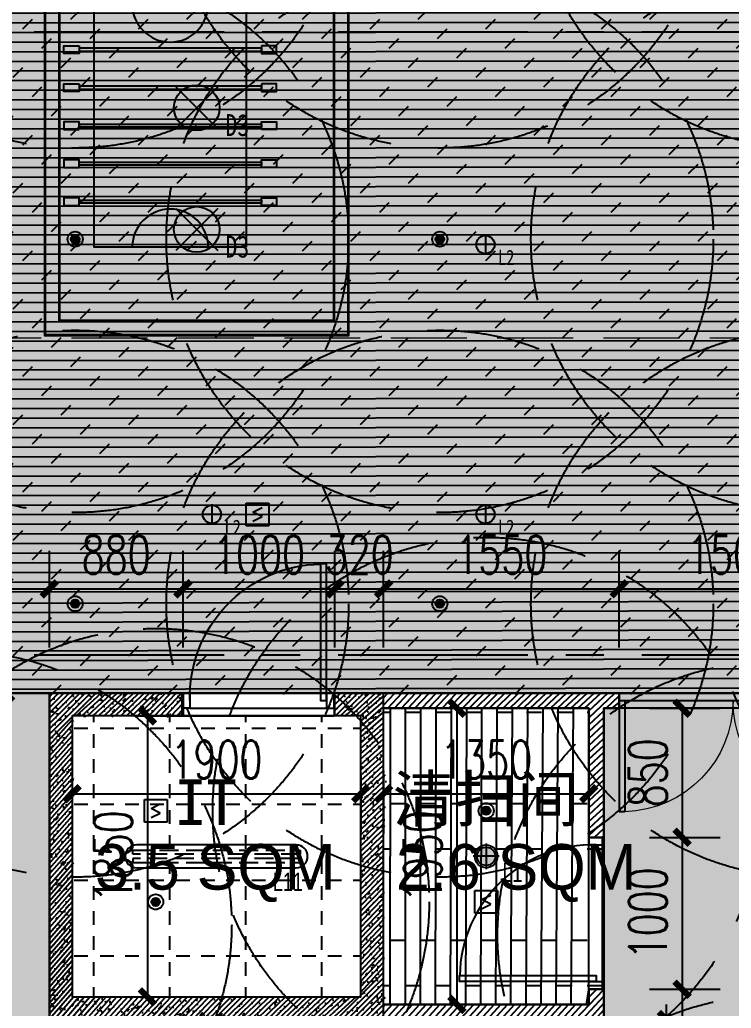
# Model space of a CAD drawing. Header units: millimetres. Extents: x -86392818 to -86307589, y 1129347621 to 1129375919.
# Drawn here: x -86324934 to -86320251, y 1129358546 to 1129365053 of the extents above; entities that cross this region are included whole.
import ezdxf
from ezdxf.enums import TextEntityAlignment as Align

# ---------------------------------------------------------------- set-up
doc = ezdxf.new("R2010")
doc.units = ezdxf.units.MM
doc.header["$LTSCALE"] = 1000
for name, pattern in [('__DASH', [0.35, 0.25, -0.1]), ('CENTER', [2, 1.25, -0.25, 0.25, -0.25]), ('DASH', [0.35, 0.25, -0.1])]:
    doc.linetypes.add(name, pattern=pattern)
doc.layers.get('Defpoints').update_dxf_attribs({"color": 250})
for name, color, linetype in [('AD-DOOR', 4, 'Continuous'), ('A—墙体-填充', 8, 'Continuous'), ('A—轴线', 1, 'CENTER'), ('C—平顶—喷淋', 5, 'Continuous'), ('C—平顶—灯具', 1, 'Continuous'), ('C—平顶—烟感 温感', 3, 'Continuous'), ('C—平顶—轮廓线', 4, 'Continuous'), ('F—地坪—hatch', 8, 'Continuous'), ('F—地坪—分格', 5, 'Continuous'), ('p—平面—文字', 40, 'Continuous'), ('P—平面—移动家具1', 165, 'Continuous'), ('P—隔墙—石膏板墙（到顶）', 2, 'Continuous'), ('TEXT\u3000文字', 4, 'Continuous'), ('WALL-DIM', 3, 'Continuous'), ('家具尺寸', 165, 'Continuous')]:
    doc.layers.add(name, color=color, linetype=linetype)
doc.layers.add('P-15 平面窗帘', color=8, linetype='Continuous', lineweight=0)
doc.styles.add('_TCH_DIM_T3', font='SIMPLEX', dxfattribs={"width": 0.7058823529411765, "bigfont": 'GBCBIG'})
doc.styles.add('HZTXT', font='t.shx', dxfattribs={"bigfont": 'hztxt.shx'})
doc.styles.add('MtXpl_', font='simhei.ttf')
doc.styles.add('MtXpl_Arial_Unicode_', font='')
doc.styles.add('黑体', font='simhei.ttf')
doc.styles.get('MtXpl_Arial_Unicode_').set_extended_font_data('Arial Unicode MS')
doc.dimstyles.new('WALL-DIM', dxfattribs={"dimtxt": 250, "dimasz": 100, "dimexe": 250, "dimexo": 300, "dimgap": 100, "dimtad": 1, "dimdec": 0, "dimzin": 0, "dimdsep": 46, "dimtxsty": '_TCH_DIM_T3', "dimblk": 'ARCHTICK', "dimcen": 0.09, "dimclrd": 1, "dimclre": 1, "dimclrt": 7, "dimazin": 2, "dimtfac": 1, "dimtdec": 0, "dimtix": 1, "dimtmove": 2, "dimatfit": 3, "dimfxl": 500, "dimfxlon": 1, "dimtolj": 1, "dimtzin": 0, "dimarcsym": 0})
pattern_1 = [(45, (0, 0), (-22.45064030267288, 22.45064030267288), [])]
pattern_2 = [(37.50000000000001, (0, 0), (-8.000156479920228, 244.7066186646712), [0, -193.04, 0, -215.9, 0, -206.375]), (7.499999999999999, (0, 0), (224.7616415690013, 358.4125502841771), [0, -104.14, 0, -173.99, 0, -66.67500000000001]), (327.5, (-156.21, 0), (395.496185120729, 0.718592339272881), [0, -63.5, 0, -228.6, 0, -298.45]), (317.5, (-156.21, 0), (381.7782262361486, 111.4646616286082), [0, -31.75, 0, -149.86, 0, -171.45])]

# ---------------------------------------------------------------- blocks, each defined once
blk = doc.blocks.new('$DorLib2D$00000002')
for p, q in [((-0.5, -5.684341886080802e-17), (-0.5000000000000007, 0.4875)), ((-0.4750000000000007, 0.4875), (-0.5000000000000007, 0.4875)), ((-0.475, -2.842170943040401e-17), (-0.4750000000000007, 0.4875)), ((0.475, -2.842170943040401e-17), (0.4750000000000007, 0.4875)), ((0.4750000000000007, 0.4875), (0.5000000000000007, 0.4875)), ((0.5, -5.684341886080802e-17), (0.5000000000000007, 0.4875)), ((-0.5, -5.684341886080802e-17), (-0.475, -2.842170943040401e-17)), ((0.5, -5.684341886080802e-17), (0.475, -2.842170943040401e-17))]:
    blk.add_line(p, q)
at = {"color": 8}
blk.add_line((-0.475, -2.842170943040401e-17), (0.475, -2.842170943040401e-17), dxfattribs=at)
at = {"lineweight": 13}
for centre, start, end in [((-0.4875, -4.263256414560601e-17), 0, 88.53071641864632), ((0.4875, -4.263256414560601e-17), 91.4692835813537, 180)]:
    blk.add_arc(centre, 0.4875, start, end, dxfattribs=at)
blk = doc.blocks.new('zmzq')
at = {"color": 8, "elevation": -4.451323491441832e-06}
for points in [[(-184869.6500016888, -902860.2532553407), (-184819.6500016888, -902860.2532553407), (-184819.6500016888, -902760.2532553407), (-184869.6500016888, -902760.2532553407), (-184869.6500016888, -902860.2532553407)], [(-184619.6500016888, -902860.2532553407), (-184569.6500016888, -902860.2532553407), (-184569.6500016888, -902760.2532553407), (-184619.6500016888, -902760.2532553407), (-184619.6500016888, -902860.2532553407)], [(-184369.6500016888, -902860.2532553407), (-184319.6500016888, -902860.2532553407), (-184319.6500016888, -902760.2532553407), (-184369.6500016888, -902760.2532553407), (-184369.6500016888, -902860.2532553407)], [(-184069.6500016888, -902860.2532553407), (-184119.6500016888, -902860.2532553407), (-184119.6500016888, -902760.2532553407), (-184069.6500016888, -902760.2532553407), (-184069.6500016888, -902860.2532553407)], [(-183819.6500016888, -902860.2532553407), (-183869.6500016888, -902860.2532553407), (-183869.6500016888, -902760.2532553407), (-183819.6500016888, -902760.2532553407), (-183819.6500016888, -902860.2532553407)], [(-184854.6500016888, -902860.2532553407), (-184834.6500016888, -902860.2532553407), (-184834.6500016888, -904060.2532553407), (-184854.6500016888, -904060.2532553407), (-184854.6500016888, -902860.2532553407)], [(-184604.6500016888, -902860.2532553407), (-184584.6500016888, -902860.2532553407), (-184584.6500016888, -904060.2532553407), (-184604.6500016888, -904060.2532553407), (-184604.6500016888, -902860.2532553407)], [(-184354.6500016888, -902860.2532553407), (-184334.6500016888, -902860.2532553407), (-184334.6500016888, -904060.2532553407), (-184354.6500016888, -904060.2532553407), (-184354.6500016888, -902860.2532553407)], [(-184084.6500016888, -902860.2532553407), (-184104.6500016888, -902860.2532553407), (-184104.6500016888, -904060.2532553407), (-184084.6500016888, -904060.2532553407), (-184084.6500016888, -902860.2532553407)], [(-183834.6500016888, -902860.2532553407), (-183854.6500016888, -902860.2532553407), (-183854.6500016888, -904060.2532553407), (-183834.6500016888, -904060.2532553407), (-183834.6500016888, -902860.2532553407)], [(-184869.6500016888, -904060.2532553407), (-184819.6500016888, -904060.2532553407), (-184819.6500016888, -904160.2532553407), (-184869.6500016888, -904160.2532553407), (-184869.6500016888, -904060.2532553407)], [(-184619.6500016888, -904060.2532553407), (-184569.6500016888, -904060.2532553407), (-184569.6500016888, -904160.2532553407), (-184619.6500016888, -904160.2532553407), (-184619.6500016888, -904060.2532553407)], [(-184369.6500016888, -904060.2532553407), (-184319.6500016888, -904060.2532553407), (-184319.6500016888, -904160.2532553407), (-184369.6500016888, -904160.2532553407), (-184369.6500016888, -904060.2532553407)], [(-184069.6500016888, -904060.2532553407), (-184119.6500016888, -904060.2532553407), (-184119.6500016888, -904160.2532553407), (-184069.6500016888, -904160.2532553407), (-184069.6500016888, -904060.2532553407)], [(-183819.6500016888, -904060.2532553407), (-183869.6500016888, -904060.2532553407), (-183869.6500016888, -904160.2532553407), (-183819.6500016888, -904160.2532553407), (-183819.6500016888, -904060.2532553407)]]:
    blk.add_lwpolyline(points, dxfattribs=at)
at = {"elevation": -4.451323491441832e-06}
blk.add_lwpolyline([(-185144.6500016888, -903960.2532553407), (-185144.6500016888, -902960.2532553407), (-183544.6500016888, -902960.2532553407), (-183544.6500016888, -903960.2532553407)], close=True, dxfattribs=at)
at = {"color": 8}
for centre, start, end in [((-185144.6500016888, -903460.2532553407, -4.451323491441832e-06), 270, 90), ((-183544.6500016888, -903460.2532553407, -4.451323491441832e-06), 90, 270)]:
    blk.add_arc(centre, 250, start, end, dxfattribs=at)
blk = doc.blocks.new('SDSZDFSFDHFJGK')
at = {"color": 8}
blk.add_line((859, -49.99999999998545), (-41, -49.99999999998545), dxfattribs=at)
for points in [[(-41, 0), (-41, 900), (0, 900), (0, 0)], [(-41, 50.00000000001455), (-41, -49.99999999998545), (-91, -49.99999999998545), (-91, 50.00000000001455)], [(859, 50.00000000001455), (859, -49.99999999998545), (909, -49.99999999998545), (909, 50.00000000001455)]]:
    blk.add_lwpolyline(points, close=True)
blk.add_arc((-17.25437660326861, 22.72038917466125), 876.5488854589667, 358.5147112231557, 88.87209163520977, dxfattribs=at)
blk = doc.blocks.new('A$C5AE9663F')
at = {"layer": 'A—轴线', "color": 24, "linetype": 'CENTER'}
for p, q in [((29900, 14500), (-4400, 14500)), ((29900, 10400), (-4400, 10400))]:
    blk.add_line(p, q, dxfattribs=at)
blk = doc.blocks.new('pen lin')
at = {"layer": 'C—平顶—喷淋'}
blk.add_hatch(color=8, dxfattribs=at).paths.add_polyline_path([(-27.5, 0, 1), (27.5, 0, 1)])
for radius in [49.99999999999999, 27.49999999999999]:
    blk.add_circle((0, 0), radius, dxfattribs=at)
at = {"layer": 'Defpoints', "color": 251, "linetype": 'DASH', "ltscale": 3}
blk.add_circle((0, 0), 1800, dxfattribs=at)
blk = doc.blocks.new('dffsdsardegew')
at = {"layer": 'C—平顶—灯具'}
h = blk.add_hatch(color=7, dxfattribs=at)
h.set_gradient(color1=(255, 255, 255), color2=(128, 128, 128), name='SPHERICAL')
edge = h.paths.add_edge_path()
edge.add_arc((0, 0), 59.99999982783518, 0, 360)
for p, q in [((0, 84.94745397567749), (0, -84.94745397567749)), ((84.94745390117168, 0), (-84.94745390117168, 0))]:
    blk.add_line(p, q, dxfattribs=at)
for radius in [74.99999978479399, 59.99999982783518]:
    blk.add_circle((0, 0), radius, dxfattribs=at)
at = {"layer": 'C—平顶—灯具', "style": '黑体', "width": 0.8}
blk.add_text('L1', height=124.9999996419401, dxfattribs=at).set_placement((171.2003185302019, -105.796276807785, 94.12059754060085), align=Align.MIDDLE_CENTER)
blk = doc.blocks.new('dgdhffrhe')
at = {"layer": 'C—平顶—轮廓线'}
h = blk.add_hatch(color=256, dxfattribs=at)
h.dxf.hatch_style = 1
h.set_gradient(color1=(91, 91, 91), one_color=1, tint=1, name='INVSPHERICAL')
h.paths.add_polyline_path([(995, 1495), (-995, 1495), (-995, -1495), (995, -1495)])
h.paths.add_polyline_path([(-905, 1405), (905, 1405), (905, -1405), (-905, -1405)], flags=16)
h.paths.add_polyline_path([(-900, 1400), (900, 1400), (900, -1400), (-900, -1400)], flags=0)
for points in [[(-1000, 1500), (1000, 1500), (1000, -1500), (-1000, -1500)], [(-995, 1495), (995, 1495), (995, -1495), (-995, -1495)], [(-905, 1405), (905, 1405), (905, -1405), (-905, -1405)], [(-900, 1400), (900, 1400), (900, -1400), (-900, -1400)]]:
    blk.add_lwpolyline(points, close=True, dxfattribs=at)
blk = doc.blocks.new('gfdfgerge')
at = {"layer": 'C—平顶—灯具'}
for p, q in [((-138.2002101391554, 138.2002103328705), (138.2002101242542, -138.2002100944519)), ((138.2002101242542, 138.2002103328705), (-138.2002101391554, -138.2002100944519))]:
    blk.add_line(p, q, dxfattribs=at)
blk.add_circle((0, 0), 150, dxfattribs=at)
at = {"layer": 'C—平顶—灯具', "style": '黑体', "width": 0.8}
blk.add_text('D3', height=144.3749999999999, dxfattribs=at).set_placement((267.2341359704733, -113.2803404331207, 117.65074696896), align=Align.MIDDLE_CENTER)
blk = doc.blocks.new('fsdfssdgrewe')
at = {"layer": 'C—平顶—灯具'}
for p, q in [((0, 67.95796331076417), (0, -67.95796331088059)), ((67.95796331088059, 0), (-67.95796331088059, 0))]:
    blk.add_line(p, q, dxfattribs=at)
blk.add_circle((-2.328306436538696e-10, 0), 59.99999999970392, dxfattribs=at)
at = {"layer": 'C—平顶—灯具', "style": '黑体', "width": 0.8}
blk.add_text('L2', height=100, dxfattribs=at).set_placement((136.9602552209981, -84.63702168583404, 75.29647824816585), align=Align.MIDDLE_CENTER)
blk = doc.blocks.new('_ArchTick')
at = {"color": 44, "const_width": 0.4}
blk.add_lwpolyline([(-0.5, -0.5), (0.5, 0.5)], dxfattribs=at)
blk = doc.blocks.new('*D160')
at = {"layer": 'Defpoints', "color": 0, "transparency": 16777216}
for p in [(-86324739.20660238, 1129361306.749559), (-86325939.20660238, 1129360620.965556), (-86324739.20660238, 1129360620.965556)]:
    blk.add_point(p, dxfattribs=at)
at = {"layer": 'WALL-DIM', "color": 1, "lineweight": -2, "transparency": 16777216}
for p, q in [((-86325939.20660238, 1129360920.965556), (-86325939.20660238, 1129361556.749559)), ((-86324739.20660238, 1129360920.965556), (-86324739.20660238, 1129361556.749559)), ((-86325939.20660238, 1129361306.749559), (-86324739.20660238, 1129361306.749559))]:
    blk.add_line(p, q, dxfattribs=at)
at = {"layer": 'WALL-DIM', "color": 1, "lineweight": -2, "transparency": 16777216, "xscale": 100, "yscale": 100, "zscale": 100, "rotation": 180}
blk.add_blockref('_ArchTick', (-86325939.20660238, 1129361306.749559), dxfattribs=at)
at = {"layer": 'WALL-DIM', "color": 1, "lineweight": -2, "transparency": 16777216, "xscale": 100, "yscale": 100, "zscale": 100}
blk.add_blockref('_ArchTick', (-86324739.20660238, 1129361306.749559), dxfattribs=at)
at = {"layer": 'WALL-DIM', "color": 7, "transparency": 16777216, "insert": (-86325339.20660238, 1129361531.749559), "char_height": 250, "attachment_point": 5, "style": '_TCH_DIM_T3'}
blk.add_mtext('\\A1;1200', dxfattribs=at)
blk = doc.blocks.new('*D161')
at = {"layer": 'Defpoints', "color": 0, "transparency": 16777216}
for p in [(-86323859.2066024, 1129361306.749559), (-86324739.20660238, 1129360620.965556), (-86323859.2066024, 1129360620.965556)]:
    blk.add_point(p, dxfattribs=at)
at = {"layer": 'WALL-DIM', "color": 1, "lineweight": -2, "transparency": 16777216}
for p, q in [((-86324739.20660238, 1129360920.965556), (-86324739.20660238, 1129361556.749559)), ((-86323859.2066024, 1129360920.965556), (-86323859.2066024, 1129361556.749559)), ((-86324739.20660238, 1129361306.749559), (-86323859.2066024, 1129361306.749559))]:
    blk.add_line(p, q, dxfattribs=at)
at = {"layer": 'WALL-DIM', "color": 1, "lineweight": -2, "transparency": 16777216, "xscale": 100, "yscale": 100, "zscale": 100, "rotation": 180}
blk.add_blockref('_ArchTick', (-86324739.20660238, 1129361306.749559), dxfattribs=at)
at = {"layer": 'WALL-DIM', "color": 1, "lineweight": -2, "transparency": 16777216, "xscale": 100, "yscale": 100, "zscale": 100}
blk.add_blockref('_ArchTick', (-86323859.2066024, 1129361306.749559), dxfattribs=at)
at = {"layer": 'WALL-DIM', "color": 7, "transparency": 16777216, "insert": (-86324299.2066024, 1129361531.749559), "char_height": 250, "attachment_point": 5, "style": '_TCH_DIM_T3'}
blk.add_mtext('\\A1;880', dxfattribs=at)
blk = doc.blocks.new('*D162')
at = {"layer": 'Defpoints', "color": 0, "transparency": 16777216}
for p in [(-86322859.2066024, 1129361306.749559), (-86323859.2066024, 1129360620.965556), (-86322859.2066024, 1129360620.965556)]:
    blk.add_point(p, dxfattribs=at)
at = {"layer": 'WALL-DIM', "color": 1, "lineweight": -2, "transparency": 16777216}
for p, q in [((-86323859.2066024, 1129360920.965556), (-86323859.2066024, 1129361556.749559)), ((-86322859.2066024, 1129360920.965556), (-86322859.2066024, 1129361556.749559)), ((-86323859.2066024, 1129361306.749559), (-86322859.2066024, 1129361306.749559))]:
    blk.add_line(p, q, dxfattribs=at)
at = {"layer": 'WALL-DIM', "color": 1, "lineweight": -2, "transparency": 16777216, "xscale": 100, "yscale": 100, "zscale": 100, "rotation": 180}
blk.add_blockref('_ArchTick', (-86323859.2066024, 1129361306.749559), dxfattribs=at)
at = {"layer": 'WALL-DIM', "color": 1, "lineweight": -2, "transparency": 16777216, "xscale": 100, "yscale": 100, "zscale": 100}
blk.add_blockref('_ArchTick', (-86322859.2066024, 1129361306.749559), dxfattribs=at)
at = {"layer": 'WALL-DIM', "color": 7, "transparency": 16777216, "insert": (-86323359.2066024, 1129361531.749559), "char_height": 250, "attachment_point": 5, "style": '_TCH_DIM_T3'}
blk.add_mtext('\\A1;1000', dxfattribs=at)
blk = doc.blocks.new('*D163')
at = {"layer": 'Defpoints', "color": 0, "transparency": 16777216}
for p in [(-86322539.2066024, 1129361306.749559), (-86322859.2066024, 1129360620.965556), (-86322539.2066024, 1129360620.965556)]:
    blk.add_point(p, dxfattribs=at)
at = {"layer": 'WALL-DIM', "color": 1, "lineweight": -2, "transparency": 16777216}
for p, q in [((-86322859.2066024, 1129360920.965556), (-86322859.2066024, 1129361556.749559)), ((-86322539.2066024, 1129360920.965556), (-86322539.2066024, 1129361556.749559)), ((-86322859.2066024, 1129361306.749559), (-86322959.2066024, 1129361306.749559)), ((-86322859.2066024, 1129361306.749559), (-86322539.2066024, 1129361306.749559)), ((-86322539.2066024, 1129361306.749559), (-86322439.2066024, 1129361306.749559))]:
    blk.add_line(p, q, dxfattribs=at)
at = {"layer": 'WALL-DIM', "color": 1, "lineweight": -2, "transparency": 16777216, "xscale": 100, "yscale": 100, "zscale": 100}
blk.add_blockref('_ArchTick', (-86322859.2066024, 1129361306.749559), dxfattribs=at)
at = {"layer": 'WALL-DIM', "color": 1, "lineweight": -2, "transparency": 16777216, "xscale": 100, "yscale": 100, "zscale": 100, "rotation": 180}
blk.add_blockref('_ArchTick', (-86322539.2066024, 1129361306.749559), dxfattribs=at)
at = {"layer": 'WALL-DIM', "color": 7, "transparency": 16777216, "insert": (-86322699.2066024, 1129361531.749559), "char_height": 250, "attachment_point": 5, "style": '_TCH_DIM_T3'}
blk.add_mtext('\\A1;320', dxfattribs=at)
blk = doc.blocks.new('*D164')
at = {"layer": 'Defpoints', "color": 0, "transparency": 16777216}
for p in [(-86320989.20660238, 1129361306.749559), (-86322539.2066024, 1129360620.965556), (-86320989.20660238, 1129360620.965556)]:
    blk.add_point(p, dxfattribs=at)
at = {"layer": 'WALL-DIM', "color": 1, "lineweight": -2, "transparency": 16777216}
for p, q in [((-86322539.2066024, 1129360920.965556), (-86322539.2066024, 1129361556.749559)), ((-86320989.20660238, 1129360920.965556), (-86320989.20660238, 1129361556.749559)), ((-86322539.2066024, 1129361306.749559), (-86320989.20660238, 1129361306.749559))]:
    blk.add_line(p, q, dxfattribs=at)
at = {"layer": 'WALL-DIM', "color": 1, "lineweight": -2, "transparency": 16777216, "xscale": 100, "yscale": 100, "zscale": 100, "rotation": 180}
blk.add_blockref('_ArchTick', (-86322539.2066024, 1129361306.749559), dxfattribs=at)
at = {"layer": 'WALL-DIM', "color": 1, "lineweight": -2, "transparency": 16777216, "xscale": 100, "yscale": 100, "zscale": 100}
blk.add_blockref('_ArchTick', (-86320989.20660238, 1129361306.749559), dxfattribs=at)
at = {"layer": 'WALL-DIM', "color": 7, "transparency": 16777216, "insert": (-86321764.2066024, 1129361531.749559), "char_height": 250, "attachment_point": 5, "style": '_TCH_DIM_T3'}
blk.add_mtext('\\A1;1550', dxfattribs=at)
blk = doc.blocks.new('*D165')
at = {"layer": 'Defpoints', "color": 0, "transparency": 16777216}
for p in [(-86319489.20660238, 1129361306.749559), (-86320989.20660238, 1129360620.965556), (-86319489.20660238, 1129360620.965556)]:
    blk.add_point(p, dxfattribs=at)
at = {"layer": 'WALL-DIM', "color": 1, "lineweight": -2, "transparency": 16777216}
for p, q in [((-86320989.20660238, 1129360920.965556), (-86320989.20660238, 1129361556.749559)), ((-86319489.20660238, 1129360920.965556), (-86319489.20660238, 1129361556.749559)), ((-86320989.20660238, 1129361306.749559), (-86319489.20660238, 1129361306.749559))]:
    blk.add_line(p, q, dxfattribs=at)
at = {"layer": 'WALL-DIM', "color": 1, "lineweight": -2, "transparency": 16777216, "xscale": 100, "yscale": 100, "zscale": 100, "rotation": 180}
blk.add_blockref('_ArchTick', (-86320989.20660238, 1129361306.749559), dxfattribs=at)
at = {"layer": 'WALL-DIM', "color": 1, "lineweight": -2, "transparency": 16777216, "xscale": 100, "yscale": 100, "zscale": 100}
blk.add_blockref('_ArchTick', (-86319489.20660238, 1129361306.749559), dxfattribs=at)
at = {"layer": 'WALL-DIM', "color": 7, "transparency": 16777216, "insert": (-86320239.20660238, 1129361531.749559), "char_height": 250, "attachment_point": 5, "style": '_TCH_DIM_T3'}
blk.add_mtext('\\A1;1500', dxfattribs=at)
blk = doc.blocks.new('*D208')
at = {"layer": 'Defpoints', "color": 0, "transparency": 16777216}
for p in [(-86321089.20660241, 1129360520.965557), (-86321089.20660241, 1129359670.965557), (-86320574.95931229, 1129359670.965557)]:
    blk.add_point(p, dxfattribs=at)
at = {"layer": 'WALL-DIM', "color": 1, "lineweight": -2, "transparency": 16777216}
for p, q in [((-86320789.20660241, 1129360520.965557), (-86320324.95931229, 1129360520.965557)), ((-86320574.95931229, 1129360520.965557), (-86320574.95931229, 1129359670.965557)), ((-86320789.20660241, 1129359670.965557), (-86320324.95931229, 1129359670.965557))]:
    blk.add_line(p, q, dxfattribs=at)
at = {"layer": 'WALL-DIM', "color": 1, "lineweight": -2, "transparency": 16777216, "xscale": 100, "yscale": 100, "zscale": 100}
for p, rotation in [((-86320574.95931229, 1129360520.965557), 90), ((-86320574.95931229, 1129359670.965557), 270)]:
    blk.add_blockref('_ArchTick', p, dxfattribs=dict(at, rotation=rotation))
at = {"layer": 'WALL-DIM', "color": 7, "transparency": 16777216, "insert": (-86320799.95931195, 1129360095.965557), "char_height": 250, "attachment_point": 5, "rotation": 90, "style": '_TCH_DIM_T3'}
blk.add_mtext('\\A1;850', dxfattribs=at)
blk = doc.blocks.new('*D209')
at = {"layer": 'Defpoints', "color": 0, "transparency": 16777216}
for p in [(-86321089.20660241, 1129359670.965557), (-86321089.20660244, 1129358670.965557), (-86320574.95931232, 1129358670.965557)]:
    blk.add_point(p, dxfattribs=at)
at = {"layer": 'WALL-DIM', "color": 1, "lineweight": -2, "transparency": 16777216}
for p, q in [((-86320789.20660241, 1129359670.965557), (-86320324.95931232, 1129359670.965557)), ((-86320574.95931232, 1129359670.965557), (-86320574.95931232, 1129358670.965557)), ((-86320789.20660244, 1129358670.965557), (-86320324.95931232, 1129358670.965557))]:
    blk.add_line(p, q, dxfattribs=at)
at = {"layer": 'WALL-DIM', "color": 1, "lineweight": -2, "transparency": 16777216, "xscale": 100, "yscale": 100, "zscale": 100}
for p, rotation in [((-86320574.95931232, 1129359670.965557), 90), ((-86320574.95931232, 1129358670.965557), 270)]:
    blk.add_blockref('_ArchTick', p, dxfattribs=dict(at, rotation=rotation))
at = {"layer": 'WALL-DIM', "color": 7, "transparency": 16777216, "insert": (-86320799.95931198, 1129359170.965557), "char_height": 250, "attachment_point": 5, "rotation": 90, "style": '_TCH_DIM_T3'}
blk.add_mtext('\\A1;1000', dxfattribs=at)
blk = doc.blocks.new('*D210')
at = {"layer": 'Defpoints', "color": 0, "transparency": 16777216}
for p in [(-86321089.20660244, 1129358670.965557), (-86321089.20660244, 1129356771.401159), (-86320574.95931238, 1129356771.401159)]:
    blk.add_point(p, dxfattribs=at)
at = {"layer": 'WALL-DIM', "color": 1, "lineweight": -2, "transparency": 16777216}
for p, q in [((-86320789.20660244, 1129358670.965557), (-86320324.95931238, 1129358670.965557)), ((-86320574.95931238, 1129358670.965557), (-86320574.95931238, 1129356771.401159)), ((-86320789.20660244, 1129356771.401159), (-86320324.95931238, 1129356771.401159))]:
    blk.add_line(p, q, dxfattribs=at)
at = {"layer": 'WALL-DIM', "color": 1, "lineweight": -2, "transparency": 16777216, "xscale": 100, "yscale": 100, "zscale": 100}
for p, rotation in [((-86320574.95931238, 1129358670.965557), 90), ((-86320574.95931238, 1129356771.401159), 270)]:
    blk.add_blockref('_ArchTick', p, dxfattribs=dict(at, rotation=rotation))
at = {"layer": 'WALL-DIM', "color": 7, "transparency": 16777216, "insert": (-86320799.95931204, 1129357721.183358), "char_height": 250, "attachment_point": 5, "rotation": 90, "style": '_TCH_DIM_T3'}
blk.add_mtext('\\A1;1900', dxfattribs=at)
blk = doc.blocks.new('*D219')
at = {"layer": 'Defpoints', "color": 0, "transparency": 16777216}
for p in [(-86322539.2066024, 1129360368.321039), (-86321189.2066024, 1129360368.321039), (-86321189.2066024, 1129359957.967787)]:
    blk.add_point(p, dxfattribs=at)
at = {"layer": 'WALL-DIM', "color": 1, "lineweight": -2, "transparency": 16777216}
for p, q in [((-86322539.2066024, 1129360068.321039), (-86322539.2066024, 1129359707.967787)), ((-86321189.2066024, 1129360068.321039), (-86321189.2066024, 1129359707.967787)), ((-86322539.2066024, 1129359957.967787), (-86321189.2066024, 1129359957.967787))]:
    blk.add_line(p, q, dxfattribs=at)
at = {"layer": 'WALL-DIM', "color": 1, "lineweight": -2, "transparency": 16777216, "xscale": 100, "yscale": 100, "zscale": 100, "rotation": 180}
blk.add_blockref('_ArchTick', (-86322539.2066024, 1129359957.967787), dxfattribs=at)
at = {"layer": 'WALL-DIM', "color": 1, "lineweight": -2, "transparency": 16777216, "xscale": 100, "yscale": 100, "zscale": 100}
blk.add_blockref('_ArchTick', (-86321189.2066024, 1129359957.967787), dxfattribs=at)
at = {"layer": 'WALL-DIM', "color": 7, "transparency": 16777216, "insert": (-86321864.2066024, 1129360182.967787), "char_height": 250, "attachment_point": 5, "style": '_TCH_DIM_T3'}
blk.add_mtext('\\A1;1350', dxfattribs=at)
blk = doc.blocks.new('*D220')
at = {"layer": 'Defpoints', "color": 0, "transparency": 16777216}
for p in [(-86321476.01503742, 1129360520.965557), (-86322056.60059217, 1129358570.965557), (-86321476.01503742, 1129358570.965557)]:
    blk.add_point(p, dxfattribs=at)
at = {"layer": 'WALL-DIM', "color": 1, "lineweight": -2, "transparency": 16777216}
for p, q in [((-86321776.01503742, 1129360520.965557), (-86322306.60059217, 1129360520.965557)), ((-86322056.60059217, 1129360520.965557), (-86322056.60059217, 1129358570.965557)), ((-86321776.01503742, 1129358570.965557), (-86322306.60059217, 1129358570.965557))]:
    blk.add_line(p, q, dxfattribs=at)
at = {"layer": 'WALL-DIM', "color": 1, "lineweight": -2, "transparency": 16777216, "xscale": 100, "yscale": 100, "zscale": 100}
for p, rotation in [((-86322056.60059217, 1129360520.965557), 90), ((-86322056.60059217, 1129358570.965557), 270)]:
    blk.add_blockref('_ArchTick', p, dxfattribs=dict(at, rotation=rotation))
at = {"layer": 'WALL-DIM', "color": 7, "transparency": 16777216, "insert": (-86322281.60059182, 1129359545.965557), "char_height": 250, "attachment_point": 5, "rotation": 90, "style": '_TCH_DIM_T3'}
blk.add_mtext('\\A1;1950', dxfattribs=at)
blk = doc.blocks.new('*D221')
at = {"layer": 'Defpoints', "color": 0, "transparency": 16777216}
for p in [(-86324589.20660238, 1129360376.425113), (-86322689.2066024, 1129360376.425113), (-86322689.2066024, 1129359957.967787)]:
    blk.add_point(p, dxfattribs=at)
at = {"layer": 'WALL-DIM', "color": 1, "lineweight": -2, "transparency": 16777216}
for p, q in [((-86324589.20660238, 1129360076.425113), (-86324589.20660238, 1129359707.967787)), ((-86322689.2066024, 1129360076.425113), (-86322689.2066024, 1129359707.967787)), ((-86324589.20660238, 1129359957.967787), (-86322689.2066024, 1129359957.967787))]:
    blk.add_line(p, q, dxfattribs=at)
at = {"layer": 'WALL-DIM', "color": 1, "lineweight": -2, "transparency": 16777216, "xscale": 100, "yscale": 100, "zscale": 100, "rotation": 180}
blk.add_blockref('_ArchTick', (-86324589.20660238, 1129359957.967787), dxfattribs=at)
at = {"layer": 'WALL-DIM', "color": 1, "lineweight": -2, "transparency": 16777216, "xscale": 100, "yscale": 100, "zscale": 100}
blk.add_blockref('_ArchTick', (-86322689.2066024, 1129359957.967787), dxfattribs=at)
at = {"layer": 'WALL-DIM', "color": 7, "transparency": 16777216, "insert": (-86323639.2066024, 1129360182.967787), "char_height": 250, "attachment_point": 5, "style": '_TCH_DIM_T3'}
blk.add_mtext('\\A1;1900', dxfattribs=at)
blk = doc.blocks.new('*D222')
at = {"layer": 'Defpoints', "color": 0, "transparency": 16777216}
for p in [(-86324462.95781456, 1129360470.965557), (-86324462.95781456, 1129358620.965557), (-86324093.57169785, 1129358620.965557)]:
    blk.add_point(p, dxfattribs=at)
at = {"layer": 'WALL-DIM', "color": 1, "lineweight": -2, "transparency": 16777216}
for p, q in [((-86324162.95781456, 1129360470.965557), (-86323843.57169785, 1129360470.965557)), ((-86324093.57169785, 1129360470.965557), (-86324093.57169785, 1129358620.965557)), ((-86324162.95781456, 1129358620.965557), (-86323843.57169785, 1129358620.965557))]:
    blk.add_line(p, q, dxfattribs=at)
at = {"layer": 'WALL-DIM', "color": 1, "lineweight": -2, "transparency": 16777216, "xscale": 100, "yscale": 100, "zscale": 100}
for p, rotation in [((-86324093.57169785, 1129360470.965557), 90), ((-86324093.57169785, 1129358620.965557), 270)]:
    blk.add_blockref('_ArchTick', p, dxfattribs=dict(at, rotation=rotation))
at = {"layer": 'WALL-DIM', "color": 7, "transparency": 16777216, "insert": (-86324318.5716975, 1129359545.965557), "char_height": 250, "attachment_point": 5, "rotation": 90, "style": '_TCH_DIM_T3'}
blk.add_mtext('\\A1;1850', dxfattribs=at)
blk = doc.blocks.new('*D291')
at = {"layer": 'Defpoints', "color": 0, "transparency": 16777216}
for p in [(-86324299.20660242, 1129360620.965557), (-86325026.65022856, 1129358470.965557), (-86324299.20660242, 1129358470.965557)]:
    blk.add_point(p, dxfattribs=at)
at = {"layer": 'WALL-DIM', "color": 1, "lineweight": -2, "transparency": 16777216}
for p, q in [((-86324599.20660242, 1129360620.965557), (-86325276.65022856, 1129360620.965557)), ((-86325026.65022856, 1129360620.965557), (-86325026.65022856, 1129358470.965557)), ((-86324599.20660242, 1129358470.965557), (-86325276.65022856, 1129358470.965557))]:
    blk.add_line(p, q, dxfattribs=at)
at = {"layer": 'WALL-DIM', "color": 1, "lineweight": -2, "transparency": 16777216, "xscale": 100, "yscale": 100, "zscale": 100}
for p, rotation in [((-86325026.65022856, 1129360620.965557), 90), ((-86325026.65022856, 1129358470.965557), 270)]:
    blk.add_blockref('_ArchTick', p, dxfattribs=dict(at, rotation=rotation))
at = {"layer": 'WALL-DIM', "color": 7, "transparency": 16777216, "insert": (-86325251.65022822, 1129359545.965557), "char_height": 250, "attachment_point": 5, "rotation": 90, "style": '_TCH_DIM_T3'}
blk.add_mtext('\\A1;2150', dxfattribs=at)
blk = doc.blocks.new('smoker')
for p, q in [((-144.0000000984874, -144.0000000975269), (-144.0000000984874, 144.0000000975269)), ((-144.0000000984874, 144.0000000975269), (144.0000000981381, 144.0000000975269)), ((144.0000000981381, 144.0000000975269), (144.0000000981381, -144.0000000975269)), ((-57.60000004037283, 28.80000001835288), (57.60000004037283, 86.40000006099581)), ((57.60000004037283, -28.80000001835288), (-57.60000004037283, 28.80000001835288)), ((-57.60000004037283, -86.40000006099581), (57.60000004037283, -28.80000001835288)), ((144.0000000981381, -144.0000000975269), (-144.0000000984874, -144.0000000975269))]:
    blk.add_line(p, q)
blk = doc.blocks.new('A$C6BEF22F9')
at = {"color": 8}
blk.add_lwpolyline([(-74.99999999951979, 525.0000000001746), (-74.99999999951979, -524.9999999998254, 0.414213562373095), (4.802132025361061e-10, -599.9999999998254), (4.802132025361061e-10, -599.9999999998254, 0.414213562373095), (75.00000000048021, -524.9999999998254), (75.00000000048021, 525.0000000001746, 0.414213562373095), (4.802132025361061e-10, 600.0000000001746), (4.802132025361061e-10, 600.0000000001746, 0.414213562373095)], format="xyb", close=True, dxfattribs=at)
at = {"color": 1, "linetype": 'DASH', "ltscale": 0.5}
for points in [[(-14.99999999951979, 550.0000000001746), (-14.99999999951979, -549.9999999998254), (-39.99999999951979, -549.9999999998254), (-39.99999999951979, 550.0000000001746)], [(15.00000000048021, 550.0000000001746), (15.00000000048021, -549.9999999998254), (40.00000000048021, -549.9999999998254), (40.00000000048021, 550.0000000001746)]]:
    blk.add_lwpolyline(points, close=True, dxfattribs=at)
at = {"color": 1, "style": 'MtXpl_Arial_Unicode_', "width": 0.7}
blk.add_text('L11', height=120, rotation=89.99649611295364, dxfattribs=at).set_placement((227.5998823402479, 372.2134642733727))
blk = doc.blocks.new('*D363')
at = {"layer": 'Defpoints', "color": 0, "transparency": 16777216}
for p in [(-86319491.19723922, 1129358470.965557), (-86320677.70192082, 1129357870.965557), (-86319491.19723922, 1129357870.965557)]:
    blk.add_point(p, dxfattribs=at)
at = {"layer": '家具尺寸', "color": 1, "lineweight": -2, "transparency": 16777216}
for p, q in [((-86320677.70192082, 1129358470.965557), (-86320677.70192082, 1129358570.965557)), ((-86320672.70192082, 1129358470.965557), (-86320927.70192082, 1129358470.965557)), ((-86320677.70192082, 1129358470.965557), (-86320677.70192082, 1129357870.965557)), ((-86320672.70192082, 1129357870.965557), (-86320927.70192082, 1129357870.965557)), ((-86320677.70192082, 1129357870.965557), (-86320677.70192082, 1129357770.965557))]:
    blk.add_line(p, q, dxfattribs=at)
at = {"layer": '家具尺寸', "color": 1, "lineweight": -2, "transparency": 16777216, "xscale": 100, "yscale": 100, "zscale": 100}
for p, rotation in [((-86320677.70192082, 1129358470.965557), 270), ((-86320677.70192082, 1129357870.965557), 90)]:
    blk.add_blockref('_ArchTick', p, dxfattribs=dict(at, rotation=rotation))
at = {"layer": '家具尺寸', "color": 7, "transparency": 16777216, "insert": (-86320902.70192048, 1129358170.965557), "char_height": 250, "attachment_point": 5, "rotation": 90, "style": '_TCH_DIM_T3', "bg_fill": 3, "box_fill_scale": 1.1, "bg_fill_color": 256, "bg_fill_true_color": 13158600, "bg_fill_transparency": 0}
blk.add_mtext('\\A1;600', dxfattribs=at)

msp = doc.modelspace()

# ---------------------------------------------------------------- hatches: boundary and pattern name
at = {"layer": 'A—墙体-填充'}
h = msp.add_hatch(dxfattribs=at)
h.set_pattern_fill('A-剖面线2', color=256)
h.set_pattern_definition([(45, (-8816.143319398165, -951.2377738952637), (-17.67766952966369, 17.67766952966369), []), (49.99999999999999, (-8816.143319398165, -951.2377738952637), (182.184668996004, -15.93908553890309), [19.05, -209.55]), (355, (-8816.143319398165, -951.2377738952637), (-35.24282597566699, 191.05664288218), [15.24, -167.64]), (100.451, (-8800.961319398164, -952.5660238952637), (146.9425016659592, 175.1166878202919), [16.19, -178.09]), (46.18420000000001, (-8816.143319398165, -900.4377738952637), (271.0790408921299, -42.04232793272715), [28.575, -314.325]), (96.6356, (-8793.553419398164, -903.9412738952636), (237.4042344662371, 247.4255558900492), [24.285, -267.135]), (351.1840000000001, (-8816.143319398165, -900.4377738952637), (237.4046058139339, 247.4251178605977), [22.86, -251.46]), (21, (-8790.743319398165, -913.1377738952636), (151.6148798353833, -102.2655185167625), [19.05, -209.55]), (326.0000000000001, (-8790.743319398165, -913.1377738952636), (61.80202834764707, 184.1879661223193), [15.24, -167.64]), (71.4514, (-8778.108819398165, -921.6598738952637), (213.4164907701245, 81.92285771605745), [16.19, -178.09]), (37.50000000000001, (-8816.143319398165, -951.2377738952637), (3.088603250591817, 84.55503887315311), [0, -165.608, 0, -170.18, 0, -168.275]), (7.499999999999999, (-8816.143319398165, -951.2377738952637), (66.81966251030575, 100.1805748181195), [0, -97.02799999999999, 0, -161.798, 0, -64.135]), (327.5, (-8872.785319398165, -951.2377738952637), (135.5905951668714, -5.728743992673444), [0, -63.5, 0, -198.12, 0, -262.89]), (317.5, (-8898.185319398164, -951.2377738952637), (148.129181386018, 25.42649103333303), [0, -82.55, 0, -131.572, 0, -186.69])])
h.paths.add_polyline_path([(-86322859.2066024, 1129360620.965556), (-86322859.2066024, 1129360470.965556), (-86322689.2066024, 1129360470.965556), (-86322689.20660238, 1129358620.965556), (-86324589.20660235, 1129358620.965556), (-86324589.2066024, 1129360470.965556), (-86323859.2066024, 1129360470.965556), (-86323859.20660238, 1129360620.965556), (-86324739.20660244, 1129360620.965556), (-86324739.20660238, 1129358470.965556), (-86322539.2066024, 1129358470.965556), (-86322539.20660245, 1129360620.965556)])
h = msp.add_hatch(dxfattribs=at)
h.set_pattern_fill('ANSI31', color=8, scale=10, style=0)
h.set_pattern_definition(pattern_1)
h.paths.add_polyline_path([(-86321089.20660238, 1129360520.965556), (-86320989.20660238, 1129360520.965556), (-86320989.20660238, 1129360570.965556), (-86320989.20660238, 1129360620.965556), (-86322539.2066024, 1129360620.965556), (-86322539.2066024, 1129360520.965556), (-86321189.2066024, 1129360520.965556), (-86321189.2066024, 1129359670.965557), (-86321089.20660238, 1129359670.965557)])
h = msp.add_hatch(dxfattribs=at)
h.set_pattern_fill('ANSI31', color=8, scale=10, style=0)
h.set_pattern_definition(pattern_1)
h.paths.add_polyline_path([(-86321089.20660241, 1129358670.965557), (-86321189.2066024, 1129358670.965557), (-86321189.20660236, 1129358570.965556), (-86322539.2066024, 1129358570.965556), (-86322539.2066024, 1129358470.965556), (-86321189.20660238, 1129358470.965556), (-86321189.20660238, 1129356771.401158), (-86321089.20660241, 1129356771.401158)])
at = {"layer": 'C—平顶—轮廓线'}
h = msp.add_hatch(dxfattribs=at)
h.set_pattern_fill('AR-SAND', color=8, scale=5)
h.set_pattern_definition(pattern_2)
h.paths.add_polyline_path([(-86319389.20660238, 1129360620.965556), (-86319389.20660238, 1129370700.965556), (-86337189.20660238, 1129370700.965556), (-86337189.20660238, 1129370370.965556), (-86337569.20660238, 1129370370.965556), (-86337569.20660238, 1129367745.965556), (-86336969.20660238, 1129367745.965556), (-86336969.20660238, 1129361200.965556), (-86337189.20660238, 1129361200.965556), (-86337189.20660238, 1129360620.965556), (-86328589.20660241, 1129360620.965556), (-86328589.20660238, 1129361220.965556), (-86327989.20660238, 1129361220.965556), (-86327989.20660238, 1129360620.965556)])
at = {"layer": 'F—地坪—hatch'}
h = msp.add_hatch(dxfattribs=at)
h.set_pattern_fill('DOLMIT', color=250, scale=10)
h.set_pattern_definition([(0, (0, 0), (0, 63.5), []), (45, (0, 0), (-126.9999134350099, 126.9999134350099), [89.80256121069154, -179.6051224213831])])
h.paths.add_polyline_path([(-86319389.20660238, 1129360620.965556), (-86319389.20660238, 1129370920.965557), (-86337189.20660238, 1129370920.965556), (-86337189.20660238, 1129370370.965556), (-86337569.20660238, 1129370370.965556), (-86337569.20660238, 1129367745.965556), (-86337189.20660238, 1129367745.965556), (-86337189.20660238, 1129360620.965556), (-86328589.20660238, 1129360620.965556), (-86328589.20660238, 1129361220.965556), (-86327989.20660238, 1129361220.965556), (-86327989.20660238, 1129360620.965556)])
h = msp.add_hatch(dxfattribs=at)
h.set_pattern_fill('AR-SAND', color=251, scale=5)
h.set_pattern_definition(pattern_2)
h.paths.add_polyline_path([(-86309839.20660238, 1129360120.965556), (-86315989.20660238, 1129360120.965556), (-86315989.20660238, 1129360770.965556), (-86317489.20660238, 1129360770.965556), (-86317489.20660238, 1129360120.965556), (-86319389.20660238, 1129360120.965556), (-86319389.20660238, 1129360520.965556), (-86319489.20660238, 1129360520.965556), (-86319489.20660238, 1129360620.965556), (-86320989.20660238, 1129360620.965556), (-86320989.20660238, 1129360520.965556), (-86321089.20660238, 1129360520.965556), (-86321089.20660238, 1129355569.401158), (-86323839.20660238, 1129355569.401158), (-86323839.20660238, 1129350620.965556), (-86323439.20660238, 1129350620.965556), (-86323439.20660238, 1129350370.965556), (-86319389.20660238, 1129350370.965556), (-86319389.20660238, 1129350820.965556), (-86318889.20660238, 1129350820.965556), (-86318889.20660238, 1129358320.776644), (-86309839.20660238, 1129358320.776644)])
h = msp.add_hatch(dxfattribs=at)
h.set_pattern_fill('AR-SAND', color=251, scale=5)
h.set_pattern_definition(pattern_2)
h.paths.add_polyline_path([(-86323939.20660238, 1129350370.965556), (-86323939.20660238, 1129352320.965557), (-86323939.20660238, 1129352420.965557), (-86323939.2066025, 1129354370.965557), (-86323939.20660238, 1129354470.965557), (-86323939.20660238, 1129356420.965556), (-86323939.20660238, 1129356520.965556), (-86323939.20660238, 1129358470.965556), (-86324739.20660238, 1129358470.965556), (-86324739.20660238, 1129360620.965556), (-86325939.20660238, 1129360620.965556), (-86325939.20660238, 1129350370.965556)])
h = msp.add_hatch(dxfattribs=at)
h.set_pattern_fill('A-木地板', color=251, scale=0.9999999948342944, angle=-90.00000000688259)
h.set_pattern_definition([(269.9999999931174, (0, 0), (99.99999948342943, -1.201236269209245e-08), []), (359.9999999931174, (0, 0), (1.081113193379377e-07, 899.9999953508649), [99.99999948342943, -99.99999948342943]), (359.9999999931174, (-99.99999944739234, 299.9999984623007), (1.081113193379377e-07, 899.9999953508649), [99.99999948342943, -99.99999948342943])])
h.paths.add_polyline_path([(-86321189.2066003, 1129360520.965556), (-86322539.20659995, 1129360520.965556), (-86322539.2066003, 1129358570.965556), (-86321189.2066003, 1129358570.965556), (-86321189.2066003, 1129358670.965557), (-86321089.20660028, 1129358670.965557), (-86321089.20660028, 1129359670.965557), (-86321189.2066003, 1129359670.965557)])
h = msp.add_hatch(dxfattribs=at)
h.set_pattern_fill('虚线方格', color=250, scale=500)
h.set_pattern_definition([(0, (-86649905.87965345, 1129344889.642746), (0, 500), [90, -75, 90, -75, 90, -80]), (90, (-86649445.87965345, 1129344929.642746), (-500, 3.061616997868383e-14), [90, -75, 90, -75, 90, -80])])
h.paths.add_polyline_path([(-86322689.2066024, 1129358620.965556), (-86324589.20660238, 1129358620.965556), (-86324589.20660238, 1129360470.965556), (-86322689.2066024, 1129360470.965556)])

# ---------------------------------------------------------------- linework, layer by layer
at = {"layer": 'C—平顶—轮廓线'}
msp.add_line((-86325939.20660238, 1129360620.965556), (-86324739.20660238, 1129360620.965556), dxfattribs=at)
for points in [[(-86323864.2066024, 1129360620.965556), (-86322864.2066024, 1129360620.965556), (-86322864.2066024, 1129360470.965556), (-86323864.2066024, 1129360470.965556)], [(-86320989.20660238, 1129360620.965556), (-86319489.20660238, 1129360620.965556), (-86319489.20660238, 1129360520.965556), (-86320989.20660238, 1129360520.965556)], [(-86321189.2066024, 1129359670.965557), (-86321089.20660241, 1129359670.965557), (-86321089.20660241, 1129358670.965557), (-86321189.2066024, 1129358670.965557)]]:
    msp.add_lwpolyline(points, close=True, dxfattribs=at)
at = {"layer": 'F—地坪—分格'}
msp.add_line((-86323864.2066024, 1129360470.965556), (-86322864.2066024, 1129360470.965556), dxfattribs=at)
for points in [[(-86337569.20660238, 1129370370.965556), (-86337189.20660238, 1129370370.965556), (-86337189.20660238, 1129370920.965556), (-86318789.20660238, 1129370920.965556), (-86318789.20660238, 1129371370.965556), (-86315389.20660238, 1129371370.96556), (-86315389.20660238, 1129366370.965556), (-86319389.20660238, 1129366370.965556), (-86319389.20660238, 1129360620.965556), (-86327989.20660238, 1129360620.965556), (-86327989.20660238, 1129361220.965556), (-86328589.20660238, 1129361220.965556), (-86328589.20660238, 1129360620.965556), (-86337189.20660238, 1129360620.965556), (-86337189.20660238, 1129367745.965556), (-86337569.20660238, 1129367745.965556), (-86337569.20660238, 1129370370.965556)], [(-86320989.20660238, 1129360620.965556), (-86319489.20660238, 1129360620.965556), (-86319489.20660238, 1129360520.965556), (-86319389.20660238, 1129360520.965556), (-86319389.20660238, 1129360120.965556), (-86317489.20660238, 1129360120.965556), (-86317489.20660238, 1129360770.965556), (-86315989.20660238, 1129360770.965556), (-86315989.20660238, 1129360120.965556), (-86315189.20660238, 1129360120.965556), (-86315189.20660238, 1129360250.965556), (-86315859.20660238, 1129360250.965556), (-86315859.20660238, 1129362890.965556), (-86315189.20660238, 1129362890.965556), (-86315189.20660238, 1129364120.965556), (-86313489.20660238, 1129364120.965556), (-86313489.20660238, 1129360120.965556), (-86309839.20660238, 1129360120.965556), (-86309839.20660238, 1129358320.776644)], [(-86325939.20660238, 1129360620.965556), (-86324739.20660238, 1129360620.965556), (-86324739.20660238, 1129358470.965556), (-86323939.20660238, 1129358470.965556), (-86323939.20660238, 1129356520.965556), (-86323939.20660238, 1129356520.965556), (-86323939.20660238, 1129356420.965556), (-86323939.20660238, 1129356420.965556), (-86323939.20660238, 1129354470.965557), (-86323939.20660226, 1129354470.965557), (-86323939.2066025, 1129354370.965557), (-86323939.20660238, 1129354370.965557), (-86323939.20660238, 1129352420.965557), (-86323939.20660238, 1129352420.965557), (-86323939.20660238, 1129352320.965557), (-86323939.20660238, 1129352320.965557), (-86323939.20660238, 1129350370.965556), (-86325939.20660238, 1129350370.965556), (-86325939.20660238, 1129360620.965556)], [(-86321089.20660238, 1129355569.401158), (-86321089.20660238, 1129360520.965556), (-86320989.20660238, 1129360520.965556), (-86320989.20660238, 1129360620.965556)], [(-86322539.2066003, 1129360520.965556), (-86321189.2066003, 1129360520.965556), (-86321189.2066003, 1129359670.965557), (-86321089.20660028, 1129359670.965557), (-86321089.20660028, 1129358670.965557), (-86321189.2066003, 1129358670.965557), (-86321189.2066003, 1129358570.965556), (-86322539.2066003, 1129358570.965556), (-86322539.20659995, 1129360520.965556)]]:
    msp.add_lwpolyline(points, dxfattribs=at)
at = {"layer": 'P-15 平面窗帘', "color": 252, "linetype": '__DASH', "ltscale": 2}
msp.add_lwpolyline([(-86337189.20660238, 1129361220.965556), (-86330835.37894836, 1129361220.965556), (-86328792.53943554, 1129362958.547153), (-86319189.2066024, 1129362958.547153)], dxfattribs=at)
at = {"layer": 'P—隔墙—石膏板墙（到顶）'}
msp.add_line((-86322539.2066024, 1129358470.965556), (-86322539.2066024, 1129360620.965556), dxfattribs=at)
for points in [[(-86322539.20660238, 1129358470.965556), (-86324739.20660238, 1129358470.965556), (-86324739.20660238, 1129360620.965556), (-86323859.2066024, 1129360620.965556), (-86323859.2066024, 1129360470.965556), (-86324589.20660238, 1129360470.965556), (-86324589.20660238, 1129358620.965556), (-86322689.2066024, 1129358620.965556), (-86322689.2066024, 1129360470.965556), (-86322859.2066024, 1129360470.965556), (-86322859.2066024, 1129360620.965556), (-86322539.2066024, 1129360620.965556)], [(-86322539.2066024, 1129360620.965556), (-86320989.20660238, 1129360620.965556), (-86320989.20660238, 1129360520.965556), (-86321089.20660238, 1129360520.965556), (-86321089.20660238, 1129359670.965557), (-86321189.2066024, 1129359670.965557), (-86321189.2066024, 1129360520.965556), (-86322539.2066024, 1129360520.965556)], [(-86322539.2066024, 1129358570.965556), (-86321189.20660236, 1129358570.965556), (-86321189.2066024, 1129358670.965557), (-86321089.20660241, 1129358670.965557), (-86321089.20660241, 1129356771.401158), (-86321189.20660238, 1129356771.401158), (-86321189.20660238, 1129358470.965556), (-86322539.2066024, 1129358470.965556)]]:
    msp.add_lwpolyline(points, dxfattribs=at)

# ---------------------------------------------------------------- block references
at = {"layer": 'AD-DOOR', "xscale": -1}
msp.add_blockref('SDSZDFSFDHFJGK', (-86322955.2066024, 1129360570.965556), dxfattribs=at)
at = {"layer": 'AD-DOOR', "xscale": 1500, "yscale": -1500, "zscale": 100}
msp.add_blockref('$DorLib2D$00000002', (-86320239.20660238, 1129360570.965556), dxfattribs=at)
at = {"layer": 'AD-DOOR', "rotation": 89.99999999999999}
msp.add_blockref('SDSZDFSFDHFJGK', (-86321139.20660238, 1129358761.965557), dxfattribs=at)
at = {"layer": 'A—轴线'}
msp.add_blockref('A$C5AE9663F', (-86337489.20660238, 1129350470.834794), dxfattribs=at)
at = {"layer": 'C—平顶—喷淋'}
for p in [(-86324569.20660238, 1129366009.090557), (-86322169.20660238, 1129366009.090557), (-86319769.20660238, 1129366009.090557), (-86324569.20660238, 1129363609.090557), (-86322169.20660238, 1129363609.090557), (-86319769.20660238, 1129363609.090557), (-86324569.20660238, 1129361209.090557), (-86322169.20660238, 1129361209.090557), (-86319769.20660238, 1129361209.090557), (-86321864.2066024, 1129359845.965556), (-86324039.2066024, 1129359245.965556), (-86325339.20660236, 1129359095.965556), (-86319989.2066024, 1129359026.554619), (-86319989.2066024, 1129356826.554619)]:
    msp.add_blockref('pen lin', p, dxfattribs=at)
at = {"layer": 'C—平顶—灯具'}
for name, p in [('fsdfssdgrewe', (-86321869.20660238, 1129363573.465556)), ('fsdfssdgrewe', (-86323669.20660238, 1129361797.215557)), ('fsdfssdgrewe', (-86321869.20660238, 1129361797.215557)), ('dffsdsardegew', (-86321864.2066024, 1129359545.965556))]:
    msp.add_blockref(name, p, dxfattribs=at)
at = {"layer": 'C—平顶—灯具', "color": 9, "rotation": 269.9999999999999}
msp.add_blockref('A$C6BEF22F9', (-86323639.2066024, 1129359545.965556), dxfattribs=at)
at = {"layer": 'C—平顶—烟感 温感', "xscale": 0.5172413793103449, "yscale": 0.5172413793103449, "zscale": 0.5172413793103449}
for p in [(-86323369.20660238, 1129361797.215557), (-86324039.2066024, 1129359845.965556), (-86321864.2066024, 1129359245.965556)]:
    msp.add_blockref('smoker', p, dxfattribs=at)
at = {"layer": 'C—平顶—轮廓线'}
for name, p in [('dgdhffrhe', (-86323769.20660238, 1129364473.465556)), ('gfdfgerge', (-86323769.20660238, 1129364473.465556)), ('gfdfgerge', (-86323769.20660238, 1129363673.465556))]:
    msp.add_blockref(name, p, dxfattribs=at)
at = {"layer": 'P—平面—移动家具1', "rotation": 90}
msp.add_blockref('zmzq', (-87227403.58457279, 1129548701.334635), dxfattribs=at)

# ---------------------------------------------------------------- texts
at = {"layer": 'p—平面—文字', "style": 'MtXpl_'}
for s, p in [('清扫间', (-86322479.04952627, 1129359774.666372)), ('IT', (-86323911.57841969, 1129359753.250491))]:
    msp.add_text(s, height=300, dxfattribs=at).set_placement(p)
at = {"layer": 'TEXT\u3000文字', "color": 24, "ltscale": 20, "style": 'HZTXT'}
for s, p in [('3.5 SQM', (-86324438.28548153, 1129359326.637166, 0.5971693502583676)), ('2.6 SQM', (-86322457.9996137, 1129359326.637166, 0.5971693502583676))]:
    msp.add_text(s, height=300, dxfattribs=at).set_placement(p)

# ---------------------------------------------------------------- dimensions: what is measured, and where the dimension line sits
at = {"layer": 'WALL-DIM'}
for base, p1, p2, picture, middle in [((-86324739.20660238, 1129361306.749559), (-86325939.20660238, 1129360620.965556), (-86324739.20660238, 1129360620.965556), '*D160', (-86325339.20660238, 1129361531.749559)), ((-86323859.2066024, 1129361306.749559), (-86324739.20660238, 1129360620.965556), (-86323859.2066024, 1129360620.965556), '*D161', (-86324299.2066024, 1129361531.749559)), ((-86322859.2066024, 1129361306.749559), (-86323859.2066024, 1129360620.965556), (-86322859.2066024, 1129360620.965556), '*D162', (-86323359.2066024, 1129361531.749559)), ((-86322539.2066024, 1129361306.749559), (-86322859.2066024, 1129360620.965556), (-86322539.2066024, 1129360620.965556), '*D163', (-86322699.2066024, 1129361531.749559)), ((-86320989.20660238, 1129361306.749559), (-86322539.2066024, 1129360620.965556), (-86320989.20660238, 1129360620.965556), '*D164', (-86321764.2066024, 1129361531.749559)), ((-86319489.20660238, 1129361306.749559), (-86320989.20660238, 1129360620.965556), (-86319489.20660238, 1129360620.965556), '*D165', (-86320239.20660238, 1129361531.749559)), ((-86322689.2066024, 1129359957.967787), (-86324589.20660238, 1129360376.425113), (-86322689.2066024, 1129360376.425113), '*D221', (-86323639.2066024, 1129360182.967787)), ((-86321189.2066024, 1129359957.967787), (-86322539.2066024, 1129360368.321039), (-86321189.2066024, 1129360368.321039), '*D219', (-86321864.2066024, 1129360182.967787))]:
    dim = msp.add_linear_dim(base=base, p1=p1, p2=p2, dimstyle='WALL-DIM', dxfattribs=at)
    dim.commit()
    dim.dimension.update_dxf_attribs({"geometry": picture, "text_midpoint": middle})
for base, p1, p2, picture, middle in [((-86325026.65022856, 1129358470.965557), (-86324299.2066024, 1129360620.965556), (-86324299.2066024, 1129358470.965556), '*D291', (-86325251.65022822, 1129359545.965557)), ((-86322056.60059217, 1129358570.965557), (-86321476.01503739, 1129360520.965556), (-86321476.01503739, 1129358570.965556), '*D220', (-86322281.60059182, 1129359545.965557)), ((-86320574.95931229, 1129359670.965557), (-86321089.20660238, 1129360520.965556), (-86321089.20660238, 1129359670.965557), '*D208', (-86320799.95931195, 1129360095.965557)), ((-86324093.57169785, 1129358620.965557), (-86324462.95781453, 1129360470.965556), (-86324462.95781453, 1129358620.965556), '*D222', (-86324318.5716975, 1129359545.965557)), ((-86320574.95931232, 1129358670.965557), (-86321089.20660238, 1129359670.965557), (-86321089.20660241, 1129358670.965557), '*D209', (-86320799.95931198, 1129359170.965557)), ((-86320574.95931238, 1129356771.401159), (-86321089.20660241, 1129358670.965557), (-86321089.20660241, 1129356771.401158), '*D210', (-86320799.95931204, 1129357721.183358))]:
    dim = msp.add_linear_dim(base=base, p1=p1, p2=p2, angle=90, dimstyle='WALL-DIM', dxfattribs=at)
    dim.commit()
    dim.dimension.update_dxf_attribs({"geometry": picture, "text_midpoint": middle})

# ---------------------------------------------------------------- next in the draw order: dimensions: what is measured, and where the dimension line sits
at = {"layer": '家具尺寸'}
dim = msp.add_linear_dim(base=(-86320677.70192082, 1129357870.965557), p1=(-86319491.19723919, 1129358470.965556), p2=(-86319491.19723919, 1129357870.965556), angle=90, dimstyle='WALL-DIM', override={"dimfxl": 5, "dimtfill": 1, "dimarcsym": 1}, dxfattribs=at)
dim.commit()
dim.dimension.update_dxf_attribs({"geometry": '*D363', "text_midpoint": (-86320902.70192048, 1129358170.965557)})

doc.saveas('drawing.dxf')
